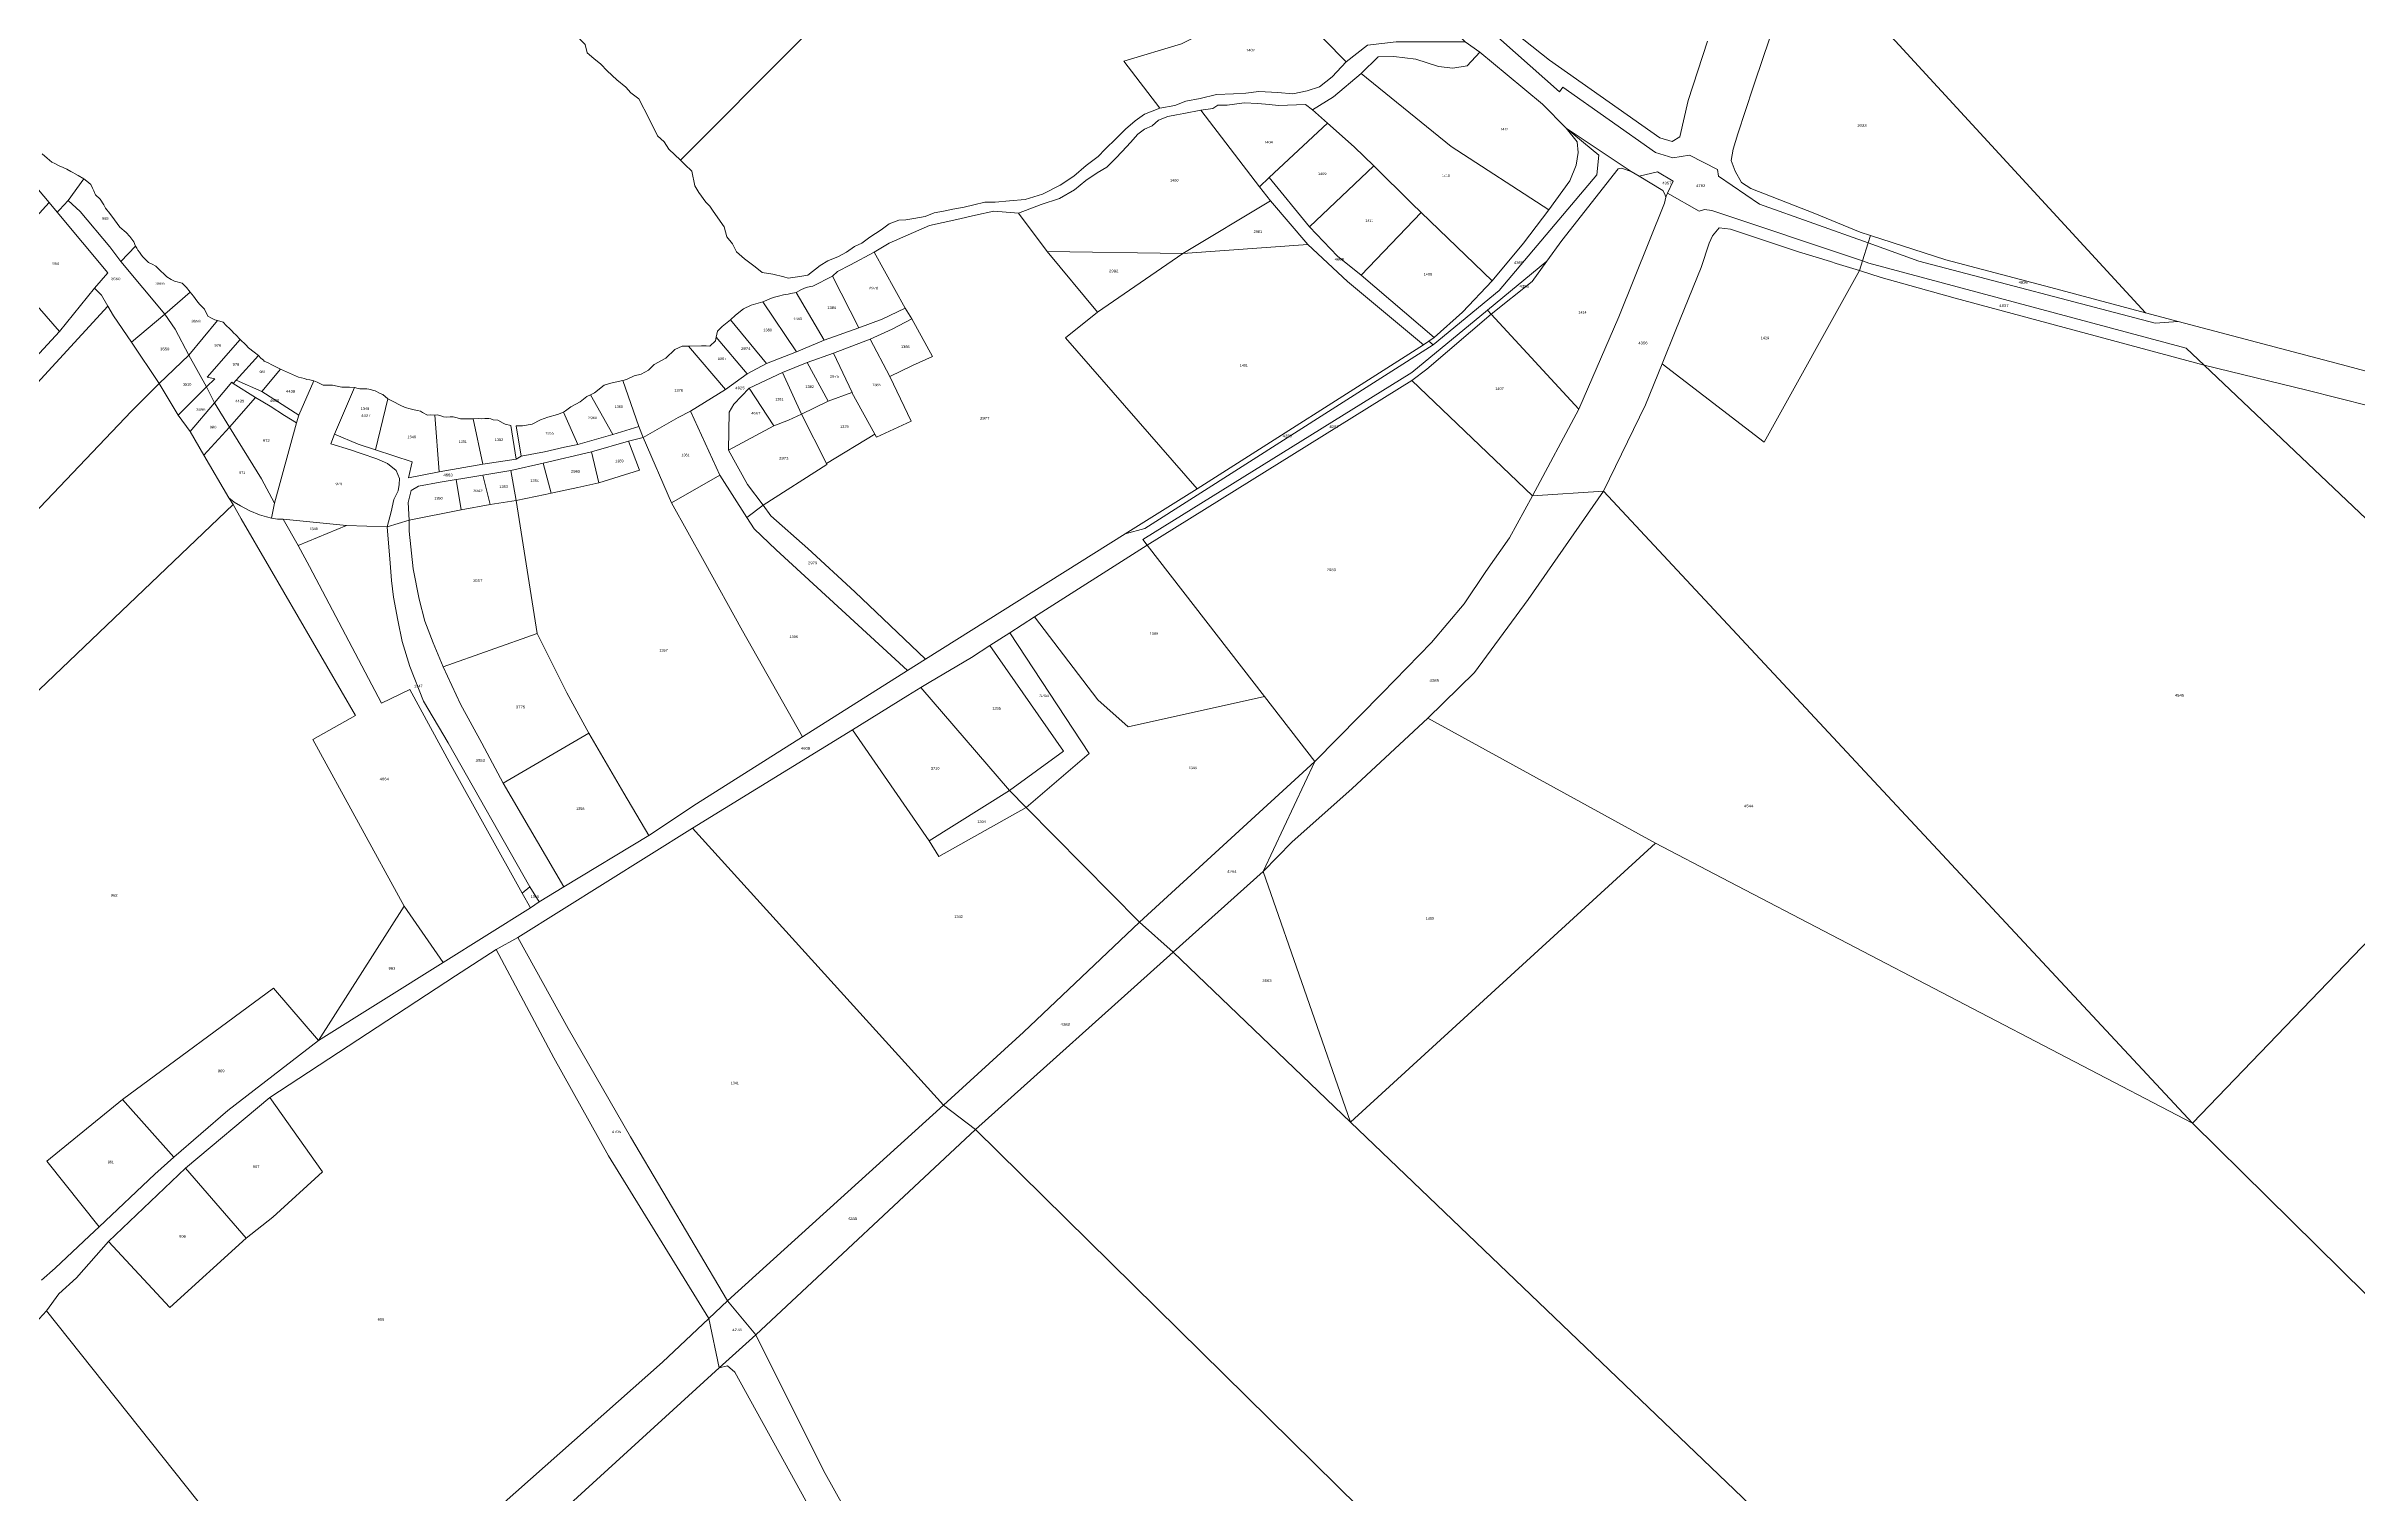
# Model space of a CAD drawing. Header units: metres. Extents: x 208626 to 229755, y 5040476 to 5064226.
# Drawn here: x 218831 to 220075, y 5049821 to 5050599 of the extents above; entities that cross this region are included whole.
import ezdxf

# ---------------------------------------------------------------- set-up
doc = ezdxf.new("R2010")
doc.units = ezdxf.units.M
doc.header["$LTSCALE"] = 0.56
doc.layers.add('6', color=7, linetype='Continuous', lineweight=13)
doc.layers.add('61', color=7, linetype='Continuous')

msp = doc.modelspace()

# ---------------------------------------------------------------- linework, layer by layer
at = {"layer": '6'}
for points in [[(219115.1469, 5050607.7345), (219216.095, 5050691.7143), (219243.1266, 5050721.2399), (219258.1042, 5050741.6002), (219363.7441, 5050848.6863), (219378.4264, 5050862.8245), (219424.8278, 5050791.4859), (219172.2779, 5050538.0007), (219165.9444, 5050543.9535), (219163.3478, 5050547.8485), (219159.7773, 5050551.0944), (219155.3954, 5050560.1827), (219149.7152, 5050571.0563), (219145.4956, 5050574.3022), (219142.7366, 5050577.3858), (219137.8678, 5050581.2808), (219132.6745, 5050586.1495), (219129.2663, 5050589.72), (219125.5336, 5050592.6413), (219121.9632, 5050595.7248), (219120.8271, 5050600.269), (219118.0681, 5050603.028), (219116.9321, 5050606.2738)], [(219494.5622, 5050627.4079), (219530.3596, 5050663.908), (219553.4468, 5050641.4808), (219594.4278, 5050601.6698), (219557.2072, 5050601.6703), (219541.8693, 5050599.8307), (219530.4349, 5050590.8626)], [(219737.5662, 5050537.7901), (219738.5932, 5050543.9521), (219741.1607, 5050552.1679), (219749.3766, 5050577.3291), (219755.025, 5050594.2744), (219763.7544, 5050619.4355), (219770.9433, 5050641.5157), (219776.0782, 5050656.407), (219960.5318, 5050455.8389), (219909.5486, 5050469.5489), (219853.1021, 5050484.3869), (219812.4105, 5050497.4987), (219806.8878, 5050499.2782), (219782.5192, 5050509.2816), (219748.0158, 5050522.7486), (219743.0387, 5050525.9468), (219739.6202, 5050532.1417)], [(219410.7139, 5050591.3268), (219441.7498, 5050600.6881), (219494.5622, 5050627.4079), (219530.4349, 5050590.8626), (219522.812, 5050582.7912), (219515.9667, 5050577.4944), (219509.3106, 5050575.3925), (219501.6036, 5050573.6409), (219493.5463, 5050574.3415), (219483.387, 5050575.0421), (219476.3806, 5050573.9912), (219469.7245, 5050573.6409), (219460.6162, 5050573.2905), (219451.8582, 5050571.1886), (219444.1512, 5050569.7873), (219438.2234, 5050567.5006), (219430.1384, 5050565.9338)], [(219538.5063, 5050584.5848), (219547.5124, 5050593.6054), (219556.0007, 5050593.7679), (219567.9252, 5050592.3651), (219580.0835, 5050588.3902), (219587.7993, 5050587.455), (219595.5152, 5050588.8579), (219602.3598, 5050596.1788), (219617.0038, 5050583.9748), (219635.9198, 5050568.1108), (219648.7365, 5050555.2931), (219654.6698, 5050547.9409), (219655.1378, 5050542.0949), (219654.2028, 5050535.3149), (219650.7858, 5050527.0068), (219639.4768, 5050511.3358), (219586.8874, 5050545.4723)], [(219512.2743, 5050565.079), (219523.4846, 5050572.0294), (219538.5063, 5050584.5848), (219586.8874, 5050545.4723), (219639.4768, 5050511.3358), (219625.8258, 5050493.4469), (219608.8548, 5050473.2249), (219570.695, 5050509.8078), (219565.7512, 5050514.6902), (219545.17, 5050535.0508), (219534.6457, 5050545.1541), (219520.3766, 5050558.0149)], [(218469.2667, 5050297.5577), (218477.6188, 5050317.957), (218726.0449, 5050572.8837), (218762.7738, 5050531.429), (218804.3329, 5050484.4638), (218838.1267, 5050445.9641), (218584.3597, 5050171.6296), (218543.9416, 5050216.0444), (218488.0637, 5050276.2206)], [(218762.7738, 5050531.429), (218792.3062, 5050560.0785), (218793.0159, 5050560.7726), (218793.7319, 5050561.4663), (218809.5954, 5050542.5455), (218832.5055, 5050515.22), (218804.3329, 5050484.4638)], [(219353.9723, 5050509.4994), (219366.2257, 5050514.1636), (219376.1468, 5050517.3393), (219384.2202, 5050522.0356), (219390.3341, 5050527.1306), (219396.4481, 5050531.2065), (219401.543, 5050534.2635), (219406.3167, 5050538.9592), (219409.7514, 5050542.6877), (219414.362, 5050547.5439), (219418.2604, 5050552.092), (219421.9228, 5050554.6432), (219425.9346, 5050556.4752), (219429.4003, 5050559.5684), (219434.477, 5050561.5209), (219439.0517, 5050562.4877), (219442.9501, 5050563.1374), (219452.2086, 5050564.8829), (219483.708, 5050523.6845), (219489.6017, 5050516.107), (219442.4528, 5050487.9019), (219369.3944, 5050488.8476)], [(219452.2086, 5050564.8829), (219458.6063, 5050565.8521), (219461.3799, 5050567.5453), (219466.3404, 5050567.6855), (219475.5048, 5050568.8905), (219482.9036, 5050568.4421), (219488.9571, 5050567.9937), (219494.0272, 5050567.4705), (219508.5368, 5050567.8901), (219512.2743, 5050565.079), (219520.3766, 5050558.0149), (219488.9921, 5050528.7999), (219483.708, 5050523.6845)], [(219488.9921, 5050528.7999), (219520.3766, 5050558.0149), (219534.6457, 5050545.1541), (219545.17, 5050535.0508), (219510.7119, 5050502.1757)], [(219574.8208, 5050440.6948), (219577.6228, 5050442.6208), (219592.9668, 5050456.2539), (219608.8548, 5050473.2249), (219625.8258, 5050493.4469), (219639.4768, 5050511.3358), (219650.7858, 5050527.0068), (219654.2028, 5050535.3149), (219655.1378, 5050542.0949), (219654.6698, 5050547.9409), (219648.7365, 5050555.2931), (219666.3958, 5050540.6958), (219665.1648, 5050530.2328), (219612.5958, 5050467.9568), (219577.1558, 5050438.7578)], [(219510.7119, 5050502.1757), (219545.17, 5050535.0508), (219565.7512, 5050514.6902), (219570.695, 5050509.8078), (219538.3872, 5050476.252), (219525.7757, 5050486.4113)], [(219608.3428, 5050455.1668), (219630.5208, 5050472.8638), (219638.3388, 5050483.7038), (219646.4088, 5050494.8908), (219676.6818, 5050533.3988), (219678.5148, 5050533.6818), (219683.6338, 5050531.9428), (219687.9438, 5050529.3548), (219700.6728, 5050521.7098), (219701.7728, 5050519.7968), (219702.3678, 5050518.2098), (219701.6408, 5050514.9318), (219677.0273, 5050453.838), (219655.5359, 5050404.1393)], [(218842.6836, 5050516.413), (218851.197, 5050527.9443), (218852.8271, 5050526.767), (218855.0007, 5050524.9557), (218855.7252, 5050523.0539), (218856.4497, 5050521.5143), (218857.0925, 5050520.0758), (218857.3926, 5050519.4755), (218859.9816, 5050516.9862), (218861.8945, 5050514.0733), (218862.8797, 5050512.2769), (218865.1959, 5050509.2713), (218867.5968, 5050505.97), (218870.5981, 5050502.0684), (218873.9807, 5050499.1098), (218875.8302, 5050496.9264), (218878.0943, 5050494.0284), (218878.9999, 5050491.8549), (218871.0345, 5050483.5224), (218865.1435, 5050491.4574), (218849.172, 5050510.4236)], [(219483.708, 5050523.6845), (219488.9921, 5050528.7999), (219510.7119, 5050502.1757), (219525.7757, 5050486.4113), (219538.3872, 5050476.252), (219577.6228, 5050442.6208), (219574.8208, 5050440.6948), (219572.0178, 5050438.7678), (219531.0305, 5050472.7488), (219509.661, 5050492.717), (219489.6017, 5050516.107)], [(219687.9438, 5050529.3548), (219697.8988, 5050531.7428), (219706.3658, 5050526.6608), (219703.3148, 5050520.2118), (219702.3678, 5050518.2098), (219701.7728, 5050519.7968), (219700.6728, 5050521.7098)], [(218804.3329, 5050484.4638), (218832.5055, 5050515.22), (218836.8521, 5050510.0357), (218864.1453, 5050477.4823), (218856.8516, 5050469.1237), (218838.1267, 5050445.9641)], [(218836.8521, 5050510.0357), (218838.0096, 5050511.3703), (218842.6836, 5050516.413), (218849.172, 5050510.4236), (218865.1435, 5050491.4574), (218871.0345, 5050483.5224), (218894.7931, 5050455.1994), (218876.8171, 5050440.203), (218867.0315, 5050454.2698), (218864.0509, 5050459.4361), (218860.6359, 5050465.3554), (218856.8516, 5050469.1237), (218864.1453, 5050477.4823)], [(219216.6047, 5050352.3933), (219251.011, 5050374.3656), (219250.7638, 5050374.857), (219276.8116, 5050390.7505), (219277.7213, 5050389.1083), (219296.2797, 5050397.607), (219284.8447, 5050421.6898), (219284.9113, 5050421.718), (219297.0171, 5050427.5757), (219307.725, 5050432.5197), (219296.6667, 5050452.7806), (219293.112, 5050458.426), (219276.3481, 5050488.5132), (219284.4055, 5050493.4177), (219294.6371, 5050497.9065), (219306.1253, 5050502.8763), (219320.8383, 5050506.0684), (219330.998, 5050508.4814), (219340.8069, 5050510.5833), (219353.9723, 5050509.4994), (219369.3944, 5050488.8476), (219396.5668, 5050456.329), (219379.3069, 5050442.4369), (219450.1974, 5050361.2357), (219411.5348, 5050336.9788), (219304.0922, 5050269.5686), (219265.9646, 5050305.7817), (219240.7141, 5050329.0898), (219220.8675, 5050346.7399)], [(219442.4528, 5050487.9019), (219489.6017, 5050516.107), (219509.661, 5050492.717)], [(219538.3872, 5050476.252), (219570.695, 5050509.8078), (219608.8548, 5050473.2249), (219592.9668, 5050456.2539), (219577.6228, 5050442.6208)], [(219630.6923, 5050357.4736), (219655.5359, 5050404.1393), (219677.0273, 5050453.838), (219701.6408, 5050514.9318), (219702.3678, 5050518.2098), (219703.3148, 5050520.2118), (219720.3788, 5050510.5358), (219723.1978, 5050511.4658), (219727.0533, 5050510.9117), (219808.1748, 5050483.8709), (219806.542, 5050478.6175), (219793.9596, 5050482.5282), (219790.9218, 5050483.4728), (219773.8188, 5050488.7879), (219737.2088, 5050500.9919), (219731.1065, 5050501.6018), (219727.4459, 5050497.3311), (219725.7028, 5050493.4418), (219721.3378, 5050480.3489), (219707.7502, 5050446.8189), (219700.3582, 5050428.5012), (219691.4453, 5050406.4149), (219668.8689, 5050360.0417)], [(219700.3582, 5050428.5012), (219707.7502, 5050446.8189), (219721.3378, 5050480.3489), (219725.7028, 5050493.4418), (219727.4459, 5050497.3311), (219731.1065, 5050501.6018), (219737.2088, 5050500.9919), (219773.8188, 5050488.7879), (219790.9218, 5050483.4728), (219793.9596, 5050482.5282), (219806.542, 5050478.6175), (219755.3296, 5050386.3674)], [(219811.1669, 5050493.4977), (219812.4105, 5050497.4987), (219853.1021, 5050484.3869), (219909.5486, 5050469.5489), (219960.5318, 5050455.8389), (219978.0708, 5050451.2078), (219965.6388, 5050450.2858), (219838.4438, 5050483.7218)], [(218871.0345, 5050483.5224), (218878.9999, 5050491.8549), (218879.6339, 5050490.6323), (218880.1772, 5050489.6814), (218881.1734, 5050488.504), (218881.8074, 5050487.5531), (218882.713, 5050486.2399), (218884.5243, 5050484.4287), (218885.8827, 5050483.0702), (218887.8751, 5050482.074), (218889.806, 5050481.0597), (218890.7064, 5050480.1593), (218892.675, 5050478.2251), (218893.9429, 5050477.1383), (218895.7541, 5050475.2365), (218898.1088, 5050473.8781), (218900.0106, 5050472.9724), (218903.9954, 5050471.8857), (218904.901, 5050471.0706), (218906.35, 5050469.6216), (218908.433, 5050467.0858), (218894.7931, 5050455.1994)], [(219254.0609, 5050475.6085), (219256.7239, 5050478.0958), (219263.7146, 5050481.6991), (219276.3481, 5050488.5132), (219293.112, 5050458.426), (219280.6156, 5050452.5684), (219268.1193, 5050447.8822)], [(219369.3944, 5050488.8476), (219442.4528, 5050487.9019), (219396.5668, 5050456.329)], [(219379.3069, 5050442.4369), (219396.5668, 5050456.329), (219442.4528, 5050487.9019), (219509.661, 5050492.717), (219531.0305, 5050472.7488), (219572.0178, 5050438.7678), (219450.1974, 5050361.2357)], [(219806.542, 5050478.6175), (219808.1748, 5050483.8709), (219811.6038, 5050482.7278), (219982.3768, 5050436.9178), (219991.9523, 5050427.8441), (219858.0227, 5050463.7712), (219818.2474, 5050474.9794)], [(219808.1748, 5050483.8709), (219811.1669, 5050493.4977), (219838.4438, 5050483.7218), (219965.6388, 5050450.2858), (219978.0708, 5050451.2078), (220069.1426, 5050427.1608), (220149.0753, 5050405.8047), (220232.6691, 5050383.8385), (220311.5984, 5050362.93), (220308.3306, 5050349.0586), (220241.3819, 5050364.8303), (220149.4868, 5050388.4604), (220047.1764, 5050414.3471), (219991.9523, 5050427.8441), (219982.3768, 5050436.9178), (219811.6038, 5050482.7278)], [(219234.3714, 5050466.9195), (219237.2305, 5050468.479), (219239.775, 5050469.4818), (219242.1688, 5050470.0385), (219243.4684, 5050470.2984), (219254.0609, 5050475.6085), (219268.1193, 5050447.8822), (219249.4547, 5050441.2602)], [(219606.3358, 5050457.3368), (219638.3388, 5050483.7038), (219630.5208, 5050472.8638), (219608.3428, 5050455.1668)], [(219668.8689, 5050360.0417), (219691.4453, 5050406.4149), (219700.3582, 5050428.5012), (219755.3296, 5050386.3674), (219806.542, 5050478.6175), (219818.2474, 5050474.9794), (219858.0227, 5050463.7712), (219991.9523, 5050427.8441), (220194.2282, 5050236.1765), (220181.4145, 5050223.3629), (219985.7935, 5050020.0333), (219763.0373, 5050259.0143)], [(218584.3597, 5050171.6296), (218838.1267, 5050445.9641), (218856.8516, 5050469.1237), (218860.6359, 5050465.3554), (218864.0509, 5050459.4361), (218592.0662, 5050163.3438)], [(218592.0662, 5050163.3438), (218864.0509, 5050459.4361), (218867.0315, 5050454.2698), (218876.8171, 5050440.203), (218891.6457, 5050418.0001), (218876.8355, 5050403.0048), (218619.973, 5050133.3391)], [(218894.7931, 5050455.1994), (218908.433, 5050467.0858), (218910.2443, 5050464.8217), (218911.965, 5050462.3765), (218913.414, 5050460.5653), (218913.9573, 5050460.0219), (218914.5913, 5050459.2974), (218916.1309, 5050457.9389), (218917.9421, 5050454.0447), (218919.7534, 5050453.1391), (218921.5647, 5050452.2334), (218923.0734, 5050451.7159), (218907.5667, 5050433.1806), (218900.3395, 5050447.1109)], [(219199.0052, 5050452.2334), (219201.7548, 5050454.6847), (219206.1145, 5050458.0295), (219210.2804, 5050460.1124), (219216.4435, 5050461.8889), (219234.5354, 5050434.9954), (219218.3772, 5050428.635)], [(219216.4435, 5050461.8889), (219221.963, 5050464.0972), (219224.8611, 5050464.8217), (219227.5779, 5050465.5462), (219230.0706, 5050465.964), (219231.5502, 5050466.4057), (219234.3714, 5050466.9195), (219249.4547, 5050441.2602), (219234.5354, 5050434.9954)], [(218876.8171, 5050440.203), (218894.7931, 5050455.1994), (218900.3395, 5050447.1109), (218907.5667, 5050433.1806), (218891.6457, 5050418.0001)], [(218907.5667, 5050433.1806), (218923.0734, 5050451.7159), (218926.0928, 5050450.9656), (218927.8135, 5050449.1543), (218929.6248, 5050447.2977), (218930.9832, 5050446.1204), (218931.6588, 5050445.0931), (218932.9482, 5050444.0186), (218935.3303, 5050441.5017), (218917.5636, 5050421.3324), (218921.6364, 5050420.4068), (218917.204, 5050416.1956)], [(219177.5208, 5050402.9735), (219196.4865, 5050414.7281), (219208.0414, 5050423.0332), (219218.3772, 5050428.635), (219234.5354, 5050434.9954), (219249.4547, 5050441.2602), (219268.1193, 5050447.8822), (219280.6156, 5050452.5684), (219293.112, 5050458.426), (219296.6667, 5050452.7806), (219286.0828, 5050447.1012), (219274.2196, 5050441.7458), (219254.4514, 5050434.2144), (219240.393, 5050429.1377), (219227.1177, 5050423.7791), (219209.1521, 5050415.4698), (219200.8961, 5050406.7836), (219198.3207, 5050402.4592), (219197.9826, 5050382.0187), (219208.1799, 5050363.5664), (219216.6047, 5050352.3933), (219207.9437, 5050345.8627), (219193.3268, 5050368.6744)], [(219191.3074, 5050442.8149), (219192.0319, 5050445.9846), (219194.6582, 5050448.5203), (219196.4695, 5050450.0599), (219199.0052, 5050452.2334), (219218.3772, 5050428.635), (219208.0414, 5050423.0332)], [(219274.2196, 5050441.7458), (219286.0828, 5050447.1012), (219296.6667, 5050452.7806), (219307.725, 5050432.5197), (219297.0171, 5050427.5757), (219284.9113, 5050421.718)], [(219420.9448, 5050334.0618), (219565.6278, 5050423.7978), (219606.3358, 5050457.3368), (219608.3428, 5050455.1668), (219573.7528, 5050425.6901), (219565.6614, 5050419.6213), (219423.2945, 5050331.0322)], [(219565.6614, 5050419.6213), (219573.7528, 5050425.6901), (219608.3428, 5050455.1668), (219655.5359, 5050404.1393), (219630.6923, 5050357.4736)], [(218917.204, 5050416.1956), (218921.6364, 5050420.4068), (218917.5636, 5050421.3324), (218935.3303, 5050441.5017), (218938.2283, 5050438.7848), (218939.7679, 5050437.0641), (218942.847, 5050434.7094), (218945.2017, 5050432.8982), (218933.0485, 5050419.6742), (218931.5047, 5050418.0043), (218930.7077, 5050418.5555), (218921.3696, 5050407.5929)], [(219141.143, 5050419.6022), (219143.1277, 5050420.1288), (219147.203, 5050422.0306), (219151.0973, 5050423.0268), (219154.9915, 5050425.0192), (219158.0706, 5050428.1889), (219164.2289, 5050431.5397), (219169.2099, 5050436.1585), (219173.1041, 5050437.9697), (219176.5455, 5050438.0603), (219196.4865, 5050414.7281), (219177.5208, 5050402.9735), (219170.8473, 5050399.5482), (219152.1376, 5050388.9151), (219149.7945, 5050394.7728)], [(219176.5455, 5050438.0603), (219183.4284, 5050438.1961), (219185.9641, 5050438.1056), (219187.9565, 5050437.9244), (219190.9451, 5050440.913), (219191.3074, 5050442.8149), (219208.0414, 5050423.0332), (219196.4865, 5050414.7281)], [(219240.393, 5050429.1377), (219254.4514, 5050434.2144), (219264.6047, 5050413.1268), (219264.4477, 5050413.0697), (219251.7178, 5050408.4406)], [(219254.4514, 5050434.2144), (219274.2196, 5050441.7458), (219284.9113, 5050421.718), (219284.8447, 5050421.6898), (219296.2797, 5050397.607), (219277.7213, 5050389.1083), (219276.8116, 5050390.7505), (219264.4477, 5050413.0697), (219264.6047, 5050413.1268)], [(219411.5348, 5050336.9788), (219450.1974, 5050361.2357), (219572.0178, 5050438.7678), (219574.8208, 5050440.6948), (219577.1558, 5050438.7578), (219422.0828, 5050339.8818)], [(218891.6457, 5050418.0001), (218907.5667, 5050433.1806), (218917.204, 5050416.1956), (218901.8278, 5050400.9684)], [(218933.0485, 5050419.6742), (218945.2017, 5050432.8982), (218946.4696, 5050431.6303), (218947.7374, 5050430.453), (218948.1903, 5050430.0002), (218949.4581, 5050429.3662), (218950.6355, 5050428.8228), (218951.9034, 5050428.1889), (218956.9146, 5050425.5972), (218946.9251, 5050413.6742), (218946.8819, 5050413.6929)], [(218946.9251, 5050413.6742), (218956.9146, 5050425.5972), (218966.5746, 5050421.3514), (218968.3063, 5050421.0127), (218969.8349, 5050420.5363), (218971.1933, 5050420.0835), (218972.8235, 5050419.9024), (218974.9064, 5050419.359), (218966.7477, 5050400.8803)], [(219209.1521, 5050415.4698), (219227.1177, 5050423.7791), (219237.315, 5050401.4421), (219230.2397, 5050398.2874), (219222.4295, 5050395.1633)], [(219227.1177, 5050423.7791), (219240.393, 5050429.1377), (219251.7178, 5050408.4406), (219237.3725, 5050401.4701), (219237.315, 5050401.4421)], [(219991.9523, 5050427.8441), (220047.1764, 5050414.3471), (220149.4868, 5050388.4604), (220241.3819, 5050364.8303), (220308.3306, 5050349.0586), (220194.2282, 5050236.1765)], [(218619.973, 5050133.3391), (218876.8355, 5050403.0048), (218891.6457, 5050418.0001), (218901.8278, 5050400.9684), (218908.3072, 5050392.0822), (218915.7537, 5050379.4617), (218929.1245, 5050356.4705), (218931.5084, 5050352.7603), (218658.6334, 5050092.4903)], [(218901.8278, 5050400.9684), (218917.204, 5050416.1956), (218921.3696, 5050407.5929), (218908.3072, 5050392.0822)], [(218921.3696, 5050407.5929), (218930.7077, 5050418.5555), (218931.5047, 5050418.0043), (218943.5551, 5050410.3661), (218929.4581, 5050394.4202)], [(218929.4581, 5050394.4202), (218943.5551, 5050410.3661), (218951.4326, 5050405.6475), (218959.0776, 5050400.7547), (218965.6165, 5050396.7883), (218953.7038, 5050353.6402), (218946.6974, 5050366.602)], [(218931.5047, 5050418.0043), (218933.0485, 5050419.6742), (218946.8819, 5050413.6929), (218946.9251, 5050413.6742), (218966.7477, 5050400.8803), (218965.6165, 5050396.7883), (218959.0776, 5050400.7547), (218951.4326, 5050405.6475), (218943.5551, 5050410.3661)], [(218952.0508, 5050345.4591), (218953.7038, 5050353.6402), (218965.6165, 5050396.7883), (218966.7477, 5050400.8803), (218974.9064, 5050419.359), (218976.7177, 5050418.725), (218979.978, 5050417.0043), (218981.5175, 5050417.0949), (218982.6949, 5050417.0043), (218984.9234, 5050416.9368), (218987.4947, 5050416.4609), (218990.0305, 5050415.9176), (218991.5076, 5050415.9963), (218994.1058, 5050416.0081), (218996.7322, 5050415.7364), (218985.9641, 5050390.6835), (218984.0619, 5050385.4534), (218994.6102, 5050382.3033), (219000.2963, 5050380.2645), (219008.7252, 5050377.3188), (219014.5896, 5050374.8278), (219019.1247, 5050371.0791), (219021.0715, 5050366.77), (219020.8335, 5050363.676), (219020.3575, 5050360.1059), (219017.9283, 5050355.4894), (219016.4322, 5050348.8635), (219014.3921, 5050340.7492), (218992.4218, 5050341.5415), (218958.4371, 5050344.8978), (218955.2768, 5050345.0192)], [(218985.9641, 5050390.6835), (218996.7322, 5050415.7364), (218998.7246, 5050415.2836), (218999.7208, 5050415.0119), (219003.3433, 5050415.0119), (219004.4301, 5050414.9214), (219007.962, 5050414.0157), (219010.6789, 5050412.5667), (219012.0374, 5050412.0233), (219014.7791, 5050409.7252), (219008.1355, 5050382.2991), (218998.8043, 5050385.3238)], [(219008.1355, 5050382.2991), (219014.7791, 5050409.7252), (219017.5617, 5050408.265), (219021.3654, 5050406.2726), (219024.0823, 5050405.0047), (219026.7992, 5050404.2802), (219028.9727, 5050403.8274), (219030.6934, 5050403.4651), (219032.233, 5050403.0123), (219033.4497, 5050402.351), (219036.0366, 5050400.9293), (219037.8428, 5050401.0959), (219040.0394, 5050400.939), (219042.2945, 5050370.4511), (219025.8755, 5050367.2321), (219027.838, 5050375.8669)], [(219109.1665, 5050402.5595), (219110.3438, 5050403.284), (219113.1513, 5050405.4575), (219118.2228, 5050408.0838), (219121.7548, 5050410.8913), (219123.8377, 5050411.8875), (219135.7361, 5050390.4771), (219116.8709, 5050385.1588)], [(219123.8377, 5050411.8875), (219125.8301, 5050412.8837), (219131.1733, 5050417.0496), (219134.7959, 5050418.0458), (219138.6901, 5050418.9514), (219141.143, 5050419.6022), (219149.7945, 5050394.7728), (219135.7361, 5050390.4771)], [(219197.9826, 5050382.0187), (219198.3207, 5050402.4592), (219200.8961, 5050406.7836), (219209.1521, 5050415.4698), (219222.4295, 5050395.1633)], [(219237.3725, 5050401.4701), (219251.7178, 5050408.4406), (219264.4477, 5050413.0697), (219276.8116, 5050390.7505), (219250.7638, 5050374.857)], [(219423.2945, 5050331.0322), (219565.6614, 5050419.6213), (219630.6923, 5050357.4736), (219618.2705, 5050334.98), (219605.5121, 5050316.8498), (219593.765, 5050299.396), (219576.3049, 5050278.5783), (219549.7827, 5050251.3846), (219513.5263, 5050214.6825), (219486.4212, 5050249.6332)], [(218908.3072, 5050392.0822), (218921.3696, 5050407.5929), (218929.4581, 5050394.4202), (218915.7537, 5050379.4617)], [(219040.0394, 5050400.939), (219041.1987, 5050401.1105), (219043.2817, 5050400.4765), (219044.7463, 5050399.9976), (219046.4721, 5050399.8407), (219048.1721, 5050399.9784), (219049.8928, 5050400.069), (219051.9758, 5050399.5256), (219053.8776, 5050398.9822), (219056.5945, 5050398.9822), (219059.4925, 5050398.9822), (219060.6698, 5050398.9822), (219065.8057, 5050374.5121), (219042.2945, 5050370.4511)], [(219060.6698, 5050398.9822), (219063.2962, 5050399.0728), (219065.3791, 5050398.9822), (219066.9187, 5050399.0728), (219069.0922, 5050399.0728), (219070.0884, 5050398.8917), (219071.4469, 5050398.3483), (219073.8921, 5050398.1672), (219076.6995, 5050396.6276), (219077.8769, 5050395.9937), (219080.8655, 5050395.3597), (219083.7598, 5050377.2907), (219065.8057, 5050374.5121)], [(219083.7635, 5050395.088), (219087.2049, 5050395.088), (219092.367, 5050396.0842), (219096.8952, 5050398.4389), (219100.7894, 5050399.8879), (219106.0873, 5050401.201), (219109.1665, 5050402.5595), (219116.8709, 5050385.1588), (219109.7205, 5050383.7305), (219099.0281, 5050381.1049), (219086.5317, 5050378.7618)], [(219152.1376, 5050388.9151), (219170.8473, 5050399.5482), (219177.5208, 5050402.9735), (219193.3268, 5050368.6744), (219167.3675, 5050353.7691)], [(219197.9826, 5050382.0187), (219222.4295, 5050395.1633), (219230.2397, 5050398.2874), (219237.315, 5050401.4421), (219237.3725, 5050401.4701), (219250.7638, 5050374.857), (219251.011, 5050374.3656), (219216.6047, 5050352.3933), (219208.1799, 5050363.5664)], [(218915.7537, 5050379.4617), (218929.4581, 5050394.4202), (218946.6974, 5050366.602), (218953.7038, 5050353.6402), (218952.0508, 5050345.4591), (218949.4114, 5050346.1923), (218945.7455, 5050347.2187), (218940.4667, 5050349.4183), (218935.4811, 5050352.0577), (218931.9619, 5050354.1106), (218929.1245, 5050356.4705)], [(218984.0619, 5050385.4534), (218985.9641, 5050390.6835), (218998.8043, 5050385.3238), (219008.1355, 5050382.2991), (219027.838, 5050375.8669), (219025.8755, 5050367.2321), (219042.2945, 5050370.4511), (219065.8057, 5050374.5121), (219083.7598, 5050377.2907), (219086.5317, 5050378.7618), (219099.0281, 5050381.1049), (219109.7205, 5050383.7305), (219116.8709, 5050385.1588), (219135.7361, 5050390.4771), (219149.7945, 5050394.7728), (219152.1376, 5050388.9151), (219144.2137, 5050386.903), (219124.2151, 5050381.1891), (219098.3741, 5050374.9896), (219080.8698, 5050371.1561), (219065.8021, 5050368.6456), (219053.9985, 5050366.6144), (219051.4799, 5050366.218), (219042.9019, 5050364.868), (219031.1419, 5050362.7596), (219027.2132, 5050360.4486), (219025.6937, 5050353.9625), (219026.1508, 5050344.3632), (219014.3921, 5050340.7492), (219016.4322, 5050348.8635), (219017.9283, 5050355.4894), (219020.3575, 5050360.1059), (219020.8335, 5050363.676), (219021.0715, 5050366.77), (219019.1247, 5050371.0791), (219014.5896, 5050374.8278), (219008.7252, 5050377.3188), (219000.2963, 5050380.2645), (218994.6102, 5050382.3033)], [(219083.7598, 5050355.0619), (219094.2321, 5050357.2132), (219099.3324, 5050358.2928), (219102.5226, 5050358.9681), (219116.9527, 5050362.0478), (219128.163, 5050364.5001), (219150.185, 5050371.3421), (219144.2137, 5050386.903), (219152.1376, 5050388.9151), (219167.3675, 5050353.7691), (219184.8788, 5050322.2041), (219205.555, 5050284.9341), (219237.7983, 5050227.8477), (219180.7361, 5050191.8591), (219155.096, 5050174.7678), (219141.6948, 5050197.6518), (219122.8053, 5050229.9075), (219111.0601, 5050251.5093), (219095.0921, 5050283.4227)], [(219124.2151, 5050381.1891), (219144.2137, 5050386.903), (219150.185, 5050371.3421), (219128.163, 5050364.5001)], [(219080.8698, 5050371.1561), (219098.3741, 5050374.9896), (219102.5226, 5050358.9681), (219099.3324, 5050358.2928), (219094.2321, 5050357.2132), (219083.7598, 5050355.0619)], [(219098.3741, 5050374.9896), (219124.2151, 5050381.1891), (219128.163, 5050364.5001), (219116.9527, 5050362.0478), (219102.5226, 5050358.9681)], [(219025.6937, 5050353.9625), (219027.2132, 5050360.4486), (219031.1419, 5050362.7596), (219042.9019, 5050364.868), (219051.4799, 5050366.218), (219054.2519, 5050350.0491), (219026.1508, 5050344.3632)], [(219051.4799, 5050366.218), (219053.9985, 5050366.6144), (219065.8021, 5050368.6456), (219069.8668, 5050352.9245), (219054.2519, 5050350.0491)], [(219065.8021, 5050368.6456), (219080.8698, 5050371.1561), (219083.7598, 5050355.0619), (219069.8668, 5050352.9245)], [(219167.3675, 5050353.7691), (219193.3268, 5050368.6744), (219207.9437, 5050345.8627), (219211.8857, 5050339.7107), (219223.6011, 5050328.3859), (219294.2835, 5050263.5611), (219237.7983, 5050227.8477), (219205.555, 5050284.9341), (219184.8788, 5050322.2041)], [(219485.6598, 5050155.3678), (219513.5263, 5050214.6825), (219549.7827, 5050251.3846), (219576.3049, 5050278.5783), (219593.765, 5050299.396), (219605.5121, 5050316.8498), (219618.2705, 5050334.98), (219630.6923, 5050357.4736), (219668.8689, 5050360.0417), (219628.3102, 5050301.8165), (219599.4289, 5050262.4329), (219574.2906, 5050237.9556), (219533.6698, 5050200.0206), (219501.1028, 5050171.1468)], [(219574.2906, 5050237.9556), (219599.4289, 5050262.4329), (219628.3102, 5050301.8165), (219668.8689, 5050360.0417), (219763.0373, 5050259.0143), (219985.7935, 5050020.0333), (219732.5194, 5050152.0528), (219696.759, 5050170.693)], [(218929.1245, 5050356.4705), (218931.9619, 5050354.1106), (218935.4811, 5050352.0577), (218940.4667, 5050349.4183), (218945.7455, 5050347.2187), (218949.4114, 5050346.1923), (218952.0508, 5050345.4591), (218955.2768, 5050345.0192), (218958.4371, 5050344.8978), (218966.5602, 5050330.7262), (218972.5186, 5050319.4724), (219011.3975, 5050246.0406), (219026.5258, 5050253.3766), (219048.7693, 5050212.3885), (219086.9353, 5050143.8001), (219091.5068, 5050135.9109), (219044.4143, 5050106.5615), (219023.5261, 5050136.8831), (218974.3379, 5050226.5001), (218997.2475, 5050239.3025), (218951.0983, 5050318.961), (218935.8864, 5050345.2185), (218931.5084, 5050352.7603)], [(219026.1508, 5050338.4208), (219026.1508, 5050344.3632), (219054.2519, 5050350.0491), (219069.8668, 5050352.9245), (219083.7598, 5050355.0619), (219095.0921, 5050283.4227), (219044.4143, 5050265.5812), (219039.0238, 5050278.3836), (219034.5938, 5050290.1158), (219031.6119, 5050301.967), (219028.4363, 5050318.308)], [(219207.9437, 5050345.8627), (219216.6047, 5050352.3933), (219220.8675, 5050346.7399), (219240.7141, 5050329.0898), (219265.9646, 5050305.7817), (219304.0922, 5050269.5686), (219294.2835, 5050263.5611), (219223.6011, 5050328.3859), (219211.8857, 5050339.7107)], [(218958.4371, 5050344.8978), (218992.4218, 5050341.5415), (218966.5602, 5050330.7262)], [(218966.5602, 5050330.7262), (218992.4218, 5050341.5415), (219014.3921, 5050340.7492), (219015.9566, 5050321.2464), (219016.7613, 5050311.9521), (219017.6863, 5050303.013), (219020.0753, 5050290.5899), (219022.4644, 5050279.1223), (219026.6079, 5050265.7404), (219033.9217, 5050246.9989), (219047.2698, 5050224.635), (219091.1044, 5050147.2665), (219086.9353, 5050143.8001), (219048.7693, 5050212.3885), (219026.5258, 5050253.3766), (219011.3975, 5050246.0406), (218972.5186, 5050319.4724)], [(219014.3921, 5050340.7492), (219026.1508, 5050344.3632), (219026.1508, 5050338.4208), (219028.4363, 5050318.308), (219031.6119, 5050301.967), (219034.5938, 5050290.1158), (219039.0238, 5050278.3836), (219044.4143, 5050265.5812), (219053.8477, 5050245.3668), (219065.3025, 5050224.4786), (219076.7573, 5050202.9166), (219109.5016, 5050147.1576), (219096.1167, 5050139.1625), (219091.1044, 5050147.2665), (219047.2698, 5050224.635), (219033.9217, 5050246.9989), (219026.6079, 5050265.7404), (219022.4644, 5050279.1223), (219020.0753, 5050290.5899), (219017.6863, 5050303.013), (219016.7613, 5050311.9521), (219015.9566, 5050321.2464)], [(219362.7402, 5050292.4259), (219423.2945, 5050331.0322), (219486.4212, 5050249.6332), (219413.0389, 5050233.2301), (219396.6727, 5050247.7778)], [(219349.3554, 5050283.8924), (219362.7402, 5050292.4259), (219396.6727, 5050247.7778), (219413.0389, 5050233.2301), (219486.4212, 5050249.6332), (219513.5263, 5050214.6825), (219419.1858, 5050128.1737), (219358.2598, 5050189.8439), (219392.0285, 5050218.8503)], [(219044.4143, 5050265.5812), (219095.0921, 5050283.4227), (219111.0601, 5050251.5093), (219122.8053, 5050229.9075), (219076.7573, 5050202.9166), (219065.3025, 5050224.4786), (219053.8477, 5050245.3668)], [(219301.4908, 5050254.3744), (219305.9251, 5050257.1458), (219328.8188, 5050270.6206), (219338.5861, 5050277.0264), (219378.3474, 5050220.2246), (219349.1376, 5050199.0775)], [(219338.5861, 5050277.0264), (219349.3554, 5050283.8924), (219392.0285, 5050218.8503), (219358.2598, 5050189.8439), (219349.1376, 5050199.0775), (219378.3474, 5050220.2246)], [(219264.7437, 5050231.585), (219294.5647, 5050250.0456), (219301.4908, 5050254.3744), (219349.1376, 5050199.0775), (219305.9251, 5050171.943)], [(219485.6593, 5050155.3674), (219485.6598, 5050155.3678), (219501.1028, 5050171.1468), (219533.6698, 5050200.0206), (219574.2906, 5050237.9556), (219696.759, 5050170.693), (219532.7637, 5050020.6908)], [(219985.7935, 5050020.0333), (220181.4145, 5050223.3629), (220194.2282, 5050236.1765), (220280.6553, 5050154.0734), (220327.8561, 5050111.7012), (220267.449, 5050053.7347), (220343.1105, 5049979.9037), (220400.6386, 5050040.8261), (220410.4024, 5050031.6541), (220491.5558, 5049955.419), (220560.4325, 5049878.2771), (220412.4376, 5049599.3091)], [(219076.7573, 5050202.9166), (219122.8053, 5050229.9075), (219141.6948, 5050197.6518), (219155.096, 5050174.7678), (219109.5016, 5050147.1576)], [(219178.6785, 5050178.8277), (219264.7437, 5050231.585), (219305.9251, 5050171.943), (219311.1843, 5050163.5484), (219358.2598, 5050189.8439), (219419.1858, 5050128.1737), (219356.7268, 5050069.0021), (219313.7688, 5050029.8068)], [(219419.1858, 5050128.1737), (219513.5263, 5050214.6825), (219485.6598, 5050155.3678), (219485.6593, 5050155.3674), (219437.3149, 5050112.0589)], [(219305.9251, 5050171.943), (219349.1376, 5050199.0775), (219358.2598, 5050189.8439), (219311.1843, 5050163.5484)], [(219084.7233, 5050119.977), (219178.6785, 5050178.8277), (219313.7688, 5050029.8068), (219197.5262, 5049924.4987), (219145.2293, 5050012.8389), (219111.6979, 5050070.9323)], [(219532.7637, 5050020.6908), (219696.759, 5050170.693), (219732.5194, 5050152.0528), (219985.7935, 5050020.0333), (220412.4376, 5049599.3091), (220509.9156, 5049503.1837), (220481.9711, 5049471.9515), (220301.5644, 5049286.2025), (220097.774, 5049479.7006)], [(219437.3149, 5050112.0589), (219485.6593, 5050155.3674), (219532.7637, 5050020.6908)], [(218977.4324, 5050064.6001), (219023.5261, 5050136.8831), (219044.4143, 5050106.5615)], [(219086.9353, 5050143.8001), (219091.1044, 5050147.2665), (219096.1167, 5050139.1625), (219091.5068, 5050135.9109)], [(219313.7688, 5050029.8068), (219356.7268, 5050069.0021), (219419.1858, 5050128.1737), (219437.3149, 5050112.0589), (219330.8908, 5050016.7129)], [(218831.0977, 5049919.1319), (218837.7801, 5049928.3759), (218847.2691, 5049936.9591), (218864.4283, 5049956.4822), (218897.3348, 5049920.8964), (218938.4877, 5049958.3082), (218952.8636, 5049969.5314), (218979.6407, 5049993.8494), (218951.1878, 5050033.9426), (219051.0927, 5050099.3082), (219072.9214, 5050113.4562), (219103.9909, 5050055.1679), (219133.4178, 5050002.62), (219187.367, 5049915.0401), (219162.4943, 5049891.5687), (218981.0653, 5049730.6758)], [(219072.9214, 5050113.4562), (219084.7233, 5050119.977), (219111.6979, 5050070.9323), (219145.2293, 5050012.8389), (219197.5262, 5049924.4987), (219187.367, 5049915.0401), (219133.4178, 5050002.62), (219103.9909, 5050055.1679)], [(219330.8908, 5050016.7129), (219437.3149, 5050112.0589), (219532.7637, 5050020.6908), (220097.774, 5049479.7006), (219986.7774, 5049370.6991)], [(218871.9997, 5050032.8842), (218953.2199, 5050092.7669), (218977.4324, 5050064.6001), (218928.692, 5050026.939), (218899.4846, 5050001.7602)], [(218831.2691, 5049999.5874), (218871.9997, 5050032.8842), (218899.4846, 5050001.7602), (218889.4131, 5049992.6959), (218859.3422, 5049964.3433)], [(218905.8201, 5049995.9104), (218951.1878, 5050033.9426), (218979.6407, 5049993.8494), (218952.8636, 5049969.5314), (218938.4877, 5049958.3082)], [(219197.5262, 5049924.4987), (219313.7688, 5050029.8068), (219330.8908, 5050016.7129), (219212.7798, 5049906.2239)], [(219212.7798, 5049906.2239), (219330.8908, 5050016.7129), (219986.7774, 5049370.6991), (219910.8357, 5049294.747), (219810.5351, 5049359.6909), (219753.9059, 5049396.0954), (219611.2487, 5049487.8077), (219451.2228, 5049589.1574), (219405.9512, 5049620.2976), (219387.498, 5049636.1857), (219358.4838, 5049665.5268), (219346.3419, 5049676.9545), (219328.3815, 5049700.2285), (219311.4129, 5049727.0498), (219282.0608, 5049774.0903), (219249.206, 5049833.3717)], [(218864.4283, 5049956.4822), (218905.8201, 5049995.9104), (218938.4877, 5049958.3082), (218897.3348, 5049920.8964)], [(219187.367, 5049915.0401), (219197.5262, 5049924.4987), (219212.7798, 5049906.2239), (219192.9398, 5049888.4699)], [(218769.5561, 5049608.3342), (218776.2858, 5049625.9758), (218782.4498, 5049642.1378), (218788.3748, 5049657.8198), (218792.7298, 5049676.4579), (218797.0868, 5049695.1078), (218857.5913, 5049691.2101), (218864.9166, 5049750.3058), (218804.5688, 5049755.1348), (218806.0058, 5049769.9808), (218809.2838, 5049803.8364), (218811.7232, 5049848.0945), (218813.4657, 5049886.4283), (218817.6476, 5049902.1103), (218823.2234, 5049910.474), (218831.0977, 5049919.1319), (218981.0653, 5049730.6758), (218932.0092, 5049677.8905), (218906.0805, 5049647.4963), (218884.4465, 5049620.5248), (218870.5006, 5049602.5533), (218849.129, 5049571.2288)], [(218981.0653, 5049730.6758), (219162.4943, 5049891.5687), (219187.367, 5049915.0401), (219192.9398, 5049888.4699), (219001.4658, 5049713.7409)], [(219001.4658, 5049713.7409), (219192.9398, 5049888.4699), (219197.432, 5049889.5392), (219201.3524, 5049886.225), (219257.7769, 5049784.0896), (219306.3448, 5049699.81), (219322.7721, 5049676.2403), (219337.0568, 5049657.6702), (219349.913, 5049644.814), (219375.6254, 5049621.2443), (219407.766, 5049598.3888), (219492.9398, 5049539.8741), (219543.6004, 5049510.345), (219619.3195, 5049461.092), (219712.8733, 5049400.3641), (219813.0512, 5049337.2085), (219893.4158, 5049285.4734), (219916.9416, 5049272.7237), (219948.3499, 5049260.3864), (219728.7875, 5049020.6959)]]:
    msp.add_lwpolyline(points, close=True, dxfattribs=at)
for points in [[(219172.2779, 5050538.0007), (219424.8278, 5050791.4859)], [(219556.6598, 5050653.3688), (219645.1768, 5050574.7848), (219646.9318, 5050577.2768), (219696.8018, 5050542.1498), (219706.1738, 5050539.3518), (219715.0588, 5050540.8118), (219730.1018, 5050533.0548), (219730.6938, 5050529.5028), (219752.7478, 5050514.4348), (219811.1669, 5050493.4977), (219808.1748, 5050483.8709), (219727.0533, 5050510.9117), (219723.1978, 5050511.4658), (219720.3788, 5050510.5358), (219703.3148, 5050520.2118), (219706.3658, 5050526.6608), (219697.8988, 5050531.7428), (219687.9438, 5050529.3548), (219683.6338, 5050531.9428), (219648.7365, 5050555.2931), (219635.9198, 5050568.1108), (219617.0038, 5050583.9748), (219602.3598, 5050596.1788), (219594.4278, 5050601.6698)], [(219763.7544, 5050619.4355), (219755.025, 5050594.2744), (219749.3766, 5050577.3291), (219741.1607, 5050552.1679), (219738.5932, 5050543.9521), (219737.5662, 5050537.7901), (219739.6202, 5050532.1417), (219743.0387, 5050525.9468), (219748.0158, 5050522.7486), (219782.5192, 5050509.2816), (219806.8878, 5050499.2782), (219812.4105, 5050497.4987), (219811.1669, 5050493.4977), (219752.7478, 5050514.4348), (219730.6938, 5050529.5028), (219730.1018, 5050533.0548), (219715.0588, 5050540.8118), (219706.1738, 5050539.3518), (219696.8018, 5050542.1498), (219646.9318, 5050577.2768), (219645.1768, 5050574.7848), (219556.6598, 5050653.3688)], [(220149.0753, 5050405.8047), (220069.1426, 5050427.1608), (219978.0708, 5050451.2078), (219960.5318, 5050455.8389), (219776.0782, 5050656.407)], [(219616.394, 5050610.2128), (219639.8018, 5050591.8504), (219699.0543, 5050550.114), (219705.7297, 5050548.06), (219709.8376, 5050550.6275), (219714.4591, 5050570.1402), (219724.7289, 5050601.9767)], [(219724.7289, 5050601.9767), (219714.4591, 5050570.1402), (219709.8376, 5050550.6275), (219705.7297, 5050548.06), (219699.0543, 5050550.114), (219639.8018, 5050591.8504), (219616.394, 5050610.2128)], [(219441.7498, 5050600.6881), (219410.7139, 5050591.3268), (219430.1384, 5050565.9338), (219421.9228, 5050562.7951), (219416.8263, 5050559.2778), (219411.5715, 5050554.7236), (219406.6427, 5050549.7769), (219400.7116, 5050543.8637), (219396.8581, 5050540.0102), (219390.5523, 5050535.1057), (219383.8962, 5050529.5006), (219376.5395, 5050524.5961), (219366.9224, 5050519.8062), (219357.6223, 5050516.8891), (219349.2146, 5050516.1884), (219341.5076, 5050515.4878), (219335.9025, 5050515.4878), (219329.947, 5050514.0865), (219324.7526, 5050512.6864), (219318.7368, 5050511.6343), (219313.7527, 5050510.6863), (219308.7528, 5050509.6862), (219303.7529, 5050507.6861), (219297.7529, 5050506.686), (219293.5138, 5050506.0292), (219289.753, 5050505.6859), (219284.5208, 5050503.7253), (219280.2251, 5050500.6012), (219277.1011, 5050498.6487), (219273.977, 5050496.6961), (219269.6921, 5050493.4177), (219265.8385, 5050491.6661), (219261.4806, 5050488.4954)], [(218838.0096, 5050511.3703), (218836.8521, 5050510.0357), (218832.5055, 5050515.22), (218809.5954, 5050542.5455), (218793.7319, 5050561.4663), (218777.4542, 5050580.8812)], [(218828.3883, 5049935.6597), (218835.7297, 5049942.0684), (218854.1628, 5049959.4599), (218859.3422, 5049964.3433), (218889.4131, 5049992.6959), (218899.4846, 5050001.7602), (218928.692, 5050026.939), (218977.4324, 5050064.6001), (219044.4143, 5050106.5615), (219091.5068, 5050135.9109), (219096.1167, 5050139.1625), (219109.5016, 5050147.1576), (219155.096, 5050174.7678), (219180.7361, 5050191.8591), (219237.7983, 5050227.8477), (219294.2835, 5050263.5611), (219304.0922, 5050269.5686), (219411.5348, 5050336.9788), (219422.0828, 5050339.8818), (219577.1558, 5050438.7578), (219612.5958, 5050467.9568), (219665.1648, 5050530.2328), (219666.3958, 5050540.6958), (219648.7365, 5050555.2931), (219683.6338, 5050531.9428), (219678.5148, 5050533.6818), (219676.6818, 5050533.3988), (219646.4088, 5050494.8908), (219638.3388, 5050483.7038), (219606.3358, 5050457.3368), (219565.6278, 5050423.7978), (219420.9448, 5050334.0618), (219423.2945, 5050331.0322), (219362.7402, 5050292.4259), (219349.3554, 5050283.8924)], [(218828.6467, 5050541.393), (218831.3636, 5050539.1289), (218833.8994, 5050537.0459), (218835.6201, 5050536.3214), (218837.8842, 5050535.0536), (218839.9672, 5050534.0574), (218842.0501, 5050533.1517), (218844.1331, 5050531.9744), (218845.2198, 5050531.431), (218846.3971, 5050530.6612), (218848.0273, 5050529.8462), (218851.197, 5050527.9443), (218842.6836, 5050516.413), (218838.0096, 5050511.3703)], [(219261.4806, 5050488.4954), (219257.185, 5050486.1523), (219251.4754, 5050483.959), (219247.4222, 5050481.4662), (219240.7141, 5050476.2224), (219236.4117, 5050475.5514), (219230.2123, 5050474.4923), (219227.7779, 5050475.3037), (219221.9354, 5050476.7644), (219216.0928, 5050477.5758), (219212.3601, 5050480.6594), (219206.6799, 5050485.0413), (219202.298, 5050488.774), (219200.1882, 5050492.9936), (219197.1046, 5050496.8886), (219195.644, 5050502.2443), (219189.8014, 5050510.5212), (219188.0162, 5050513.2802), (219185.7441, 5050515.39), (219182.0114, 5050520.5834), (219179.9016, 5050524.1538), (219178.2787, 5050532.1061), (219174.5262, 5050535.7525), (219172.2779, 5050538.0007)], [(218658.6334, 5050092.4903), (218931.5084, 5050352.7603), (218935.8864, 5050345.2185), (218951.0983, 5050318.961), (218997.2475, 5050239.3025), (218974.3379, 5050226.5001), (219023.5261, 5050136.8831), (218977.4324, 5050064.6001), (218953.2199, 5050092.7669), (218871.9997, 5050032.8842), (218831.2691, 5049999.5874), (218859.3422, 5049964.3433), (218854.1628, 5049959.4599), (218835.7297, 5049942.0684), (218828.3883, 5049935.6597)], [(219349.3554, 5050283.8924), (219338.5861, 5050277.0264), (219328.8188, 5050270.6206), (219305.9251, 5050257.1458), (219301.4908, 5050254.3744), (219294.5647, 5050250.0456), (219264.7437, 5050231.585), (219178.6785, 5050178.8277), (219084.7233, 5050119.977), (219072.9214, 5050113.4562), (219051.0927, 5050099.3082), (218951.1878, 5050033.9426), (218905.8201, 5049995.9104), (218864.4283, 5049956.4822), (218847.2691, 5049936.9591), (218837.7801, 5049928.3759), (218831.0977, 5049919.1319), (218823.2234, 5049910.474), (218817.6476, 5049902.1103), (218813.4657, 5049886.4283), (218799.5117, 5049940.7747)], [(219257.7769, 5049784.0896), (219201.3524, 5049886.225), (219197.432, 5049889.5392), (219192.9398, 5049888.4699), (219212.7798, 5049906.2239), (219249.206, 5049833.3717), (219282.0608, 5049774.0903)]]:
    msp.add_lwpolyline(points, dxfattribs=at)

# ---------------------------------------------------------------- texts
at = {"layer": '61'}
for s, width, p in [('1402', 1.1, (219476.5859, 5050596.5)), ('1404', 1.1, (219486.2969, 5050547)), ('2033', 1.2, (219805.3828, 5050556)), ('1400', 1.1, (219435.5469, 5050526.5)), ('1409', 1.1, (219515.1797, 5050530)), ('4357', 1.2, (219700.3984, 5050525)), ('4792', 1.2, (219718.607, 5050523.6134)), ('965', 1.15, (218860.8438, 5050506)), ('2981', 1.1, (219480.5718, 5050498.9086)), ('1411', 0.85, (219540.7031, 5050504.75)), ('4668', 1.2, (219524.125, 5050484)), ('964', 1.15, (218834.2344, 5050481.75)), ('3560', 1.2, (218865.8281, 5050473.5)), ('3665', 1.2, (218889.7344, 5050471)), ('2982', 1.2, (219402.8047, 5050477.6928)), ('1408', 1.1, (219572.0859, 5050476)), ('4359', 1.2, (219620.6094, 5050482.25)), ('4836', 1.2, (219892.1545, 5050471.6421)), ('1384', 1.1, (219251.25, 5050458)), ('2976', 1.2, (219273.5938, 5050468.5)), ('4358', 1.2, (219623.6172, 5050469.5)), ('4837', 1.2, (219881.8064, 5050459.1379)), ('3658', 1.2, (218908.9375, 5050450.75)), ('1380', 1.1, (219216.7656, 5050446)), ('1383', 1.1, (219232.9531, 5050452)), ('3559', 1.2, (218892.1875, 5050435.75)), ('976', 1.15, (218921.4531, 5050437.75)), ('2974', 1.2, (219204.8438, 5050436)), ('1386', 1.1, (219290.8828, 5050437)), ('4356', 1.2, (219687.5391, 5050439)), ('1429', 1.1, (219753.4531, 5050441.75)), ('978', 1.15, (218931.2031, 5050427.5)), ('1397', 1.1, (219192.2969, 5050430.5)), ('2975', 1.2, (219252.5, 5050421)), ('3510', 1.1, (218904.4219, 5050416.75)), ('4439', 1.2, (218932.4688, 5050407.75)), ('4666', 1.2, (218951.2344, 5050408)), ('4438', 1.2, (218959.8984, 5050413)), ('1378', 1.1, (219168.8828, 5050413.5)), ('4925', 1.2, (219201.6696, 5050414.8439)), ('1382', 1.1, (219239.4219, 5050415.5)), ('1385', 1.1, (219275.3594, 5050416.5)), ('1407', 1.1, (219610.5938, 5050414.5)), ('3496', 1.2, (218911.5938, 5050403.25)), ('1348', 1.1, (219000.1472, 5050403.6525)), ('4437', 1.2, (219000.375, 5050400)), ('2966', 1.2, (219122.4531, 5050398.75)), ('1360', 1.05, (219136.8125, 5050404.75)), ('4667', 1.2, (219210.2031, 5050401.25)), ('2977', 1.2, (219333.4063, 5050398.5)), ('980', 1.15, (218918.875, 5050393.75)), ('972', 1.15, (218947.5313, 5050386.5)), ('1349', 1.1, (219025.2969, 5050388.5)), ('1352', 1.1, (219072.2188, 5050387)), ('1355', 1.1, (219099.4766, 5050390.5)), ('1379', 1.1, (219258.0938, 5050394)), ('4286', 1.2, (219496.2109, 5050389)), ('4287', 1.2, (219521.3281, 5050394)), ('1359', 1.1, (219137.0156, 5050375.5)), ('1361', 0.95, (219172.7344, 5050378.75)), ('2973', 1.2, (219225.2578, 5050377)), ('973', 1.15, (218986.5625, 5050363.25)), ('4663', 1.2, (219044.6172, 5050368)), ('3942', 1.2, (219060.6719, 5050359.5)), ('1353', 1.1, (219074.7813, 5050361.75)), ('1354', 1.1, (219091.4609, 5050365)), ('2965', 1.2, (219113.2422, 5050370)), ('1350', 1.1, (219039.6797, 5050355.5)), ('1346', 1.1, (218972.473, 5050339.0552)), ('2979', 1.2, (219240.8125, 5050320.75)), ('3557', 1.2, (219060.625, 5050311.25)), ('2983', 1.2, (219519.8906, 5050317)), ('1357', 1.1, (219160.7813, 5050273.75)), ('1396', 1.1, (219230.8281, 5050281)), ('1399', 1.1, (219424.5781, 5050282.75)), ('1347', 1.1, (219028.8281, 5050254.5)), ('3704', 1.2, (219365.3125, 5050249.25)), ('4285', 1.2, (219575.2656, 5050257.5)), ('4545', 1.2, (219976.2031, 5050249.5)), ('3775', 1.2, (219083.6094, 5050243.25)), ('1395', 1.1, (219339.9219, 5050242.5)), ('3953', 1.2, (219061.9531, 5050214.5)), ('4608', 1.2, (219236.9844, 5050221)), ('3710', 1.1, (219306.9375, 5050210.25)), ('1343', 1.1, (219445.4141, 5050210.5)), ('4664', 1.2, (219010.3125, 5050204.5)), ('1356', 1.1, (219115.9219, 5050188.5)), ('4544', 1.2, (219744.4297, 5050190)), ('1394', 1.1, (219331.9141, 5050181.5)), ('4284', 1.2, (219466.3594, 5050154.75)), ('962', 1.15, (218865.6641, 5050142)), ('1345', 1.1, (219091.5313, 5050141.25)), ('1342', 1.1, (219319.5, 5050130.5)), ('1405', 1.1, (219573.1484, 5050129.5)), ('963', 1.15, (219015.1243, 5050102.6816)), ('3503', 1.2, (219485.246, 5050096.039)), ('4282', 1.2, (219376.7266, 5050072.5)), ('969', 1.15, (218923.25, 5050047.5)), ('4705', 1.2, (219135.2188, 5050014.75)), ('907', 1.15, (218942.0547, 5049996)), ('4280', 1.2, (219262.1953, 5049968)), ('906', 1.15, (218902.4219, 5049958.5)), ('905', 1.15, (219009.2344, 5049913.75)), ('4278', 1.2, (219200.0781, 5049908.25))]:
    msp.add_text(s, height=1.4, dxfattribs=dict(at, width=width)).set_placement(p)
for s, p in [('1412', (219613.3047, 5050554)), ('1410', (219581.8906, 5050529)), ('1414', (219655.3594, 5050455.5)), ('981', (218945.6797, 5050423.5)), ('1401', (219473.1406, 5050427)), ('1381', (219223.2344, 5050408.75)), ('1351', (219052.9219, 5050386)), ('971', (218934.7344, 5050369.25)), ('1341', (219199.25, 5050041)), ('961', (218864.0156, 5049998.5))]:
    msp.add_text(s, height=1.4, dxfattribs=at).set_placement(p)

doc.saveas('drawing.dxf')
